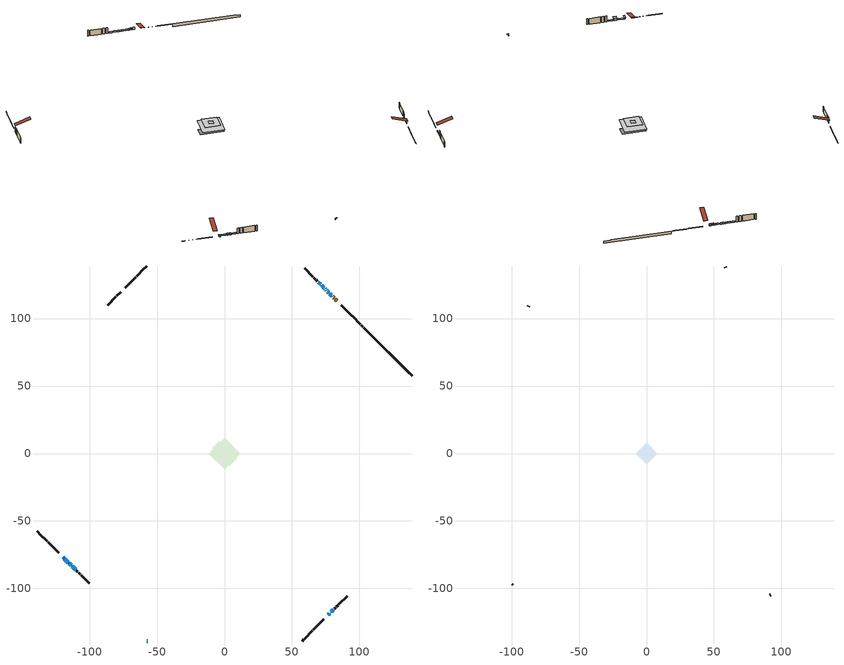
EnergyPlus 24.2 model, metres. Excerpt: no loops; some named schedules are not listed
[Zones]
conditioned space
 floor adiabatic (AdiabaticFloorConstruction): -11.69,0 0,11.69 11.69,0 0,-11.69 z2.57
 floor foundation (Slab1 construction): -8.92,3.92 -3.92,8.92 8.92,-3.92 3.92,-8.92 z-2.1
 floor foundation (Slab2 construction): -2.5,0 0,2.5 2.5,0 0,-2.5 z0
 wall outside (RimJoist1 construction): 57.54,-138.9 58.73,-137.71 / -138.9,-57.54 -137.71,-58.73 / -57.54,138.9 -58.73,137.71 / 102.58,93.86 101.39,95.06 z0.13:0.43
 wall outside (RimJoist2 construction): 59.39,-137.06 65.17,-131.27 / -137.06,-59.39 -131.27,-65.17 / -59.39,137.06 -65.17,131.27 / 100.73,95.71 94.94,101.5 z0.13:0.43
 wall outside (RimJoist3 construction): 65.83,-130.61 73.47,-122.97 / -130.61,-65.83 -122.97,-73.47 / -65.83,130.61 -73.47,122.97 / 94.28,102.16 86.64,109.8 z0.13:0.43
 wall outside (AdiabaticWallConstruction 1): 83.16,113.28 82,114.45 / 81.34,115.1 80.91,115.53 z0.13:2.16
 wall outside (AdiabaticWallConstruction): -119.48,-76.96 -119.19,-77.25 z0.13:1.02; 80.25,116.19 79.71,116.73 z0.13:1.22; -118.54,-77.9 -115.64,-80.8 / 76.96,-119.48 77.67,-118.77 / 78.33,-118.11 78.55,-117.89 / 79.21,-117.23 80.64,-115.8 / 79.06,117.38 77.98,118.46 / 77.32,119.12 76.51,119.93 / 75.86,120.58 75.23,121.21 / 74.58,121.86 74.14,122.3 / -112.89,-83.55 -110.35,-86.09 / 73.48,122.96 71.88,124.56 / 71.22,125.22 69.52,126.92 z0.13:1.35; -114.99,-81.46 -113.55,-82.89 z0.13:1.6; -57.54,-138.9 -57,-138.9 z0.13:0.97
 wall outside (Wall1 construction): 81.29,-115.15 82.28,-114.16 / -109.7,-86.75 -108.71,-87.73 / -76.96,119.48 -77.94,118.5 / 68.86,127.58 67.88,128.56 z0.13:5.01
 wall outside (Wall2 construction): 82.94,-113.51 84.09,-112.35 / -108.06,-88.39 -106.9,-89.54 / -78.6,117.84 -79.76,116.68 / 67.22,129.22 66.06,130.38 z0.13:5.01
 wall outside (Wall3 construction): 84.75,-111.69 90.77,-105.67 / -106.24,-90.2 -100.22,-96.22 / -80.42,116.03 -86.44,110.01 / 65.41,131.04 59.39,137.06 z0.13:5.01
 wall foundation (FoundationWall1 construction): 103.24,93.21,-2.1 103.24,93.21,0.13 135.34,61.1,0.13 135.34,61.1,-0.02 138.9,57.54,-0.02 138.9,57.54,-2.1
 window (WindowConstruction 12): -119.48,-76.96 -119.19,-77.25 z0.13:1.02
 window (WindowConstruction 4): 80.25,116.19 79.72,116.73 z0.13:1.22
 window (WindowConstruction 5): -118.54,-77.9 -115.64,-80.8 z0.13:1.35
 window (WindowConstruction 6): 76.96,-119.48 77.67,-118.77 z0.13:1.35
 window (WindowConstruction 7): 78.33,-118.11 78.55,-117.89 z0.13:1.35
 window (WindowConstruction 8): 79.21,-117.23 80.64,-115.8 z0.13:1.35
 window (WindowConstruction 9): 79.06,117.38 77.98,118.46 z0.13:1.35
 window (WindowConstruction 10): 77.32,119.12 76.51,119.93 z0.13:1.35
 window (WindowConstruction 11): 75.86,120.58 75.23,121.21 z0.13:1.35
 window (WindowConstruction 14): 74.58,121.86 74.14,122.3 z0.13:1.35
 window (WindowConstruction): -114.98,-81.46 -113.55,-82.89 z0.13:1.6
 window (WindowConstruction 1): -112.89,-83.55 -110.35,-86.09 z0.13:1.35
 window (WindowConstruction 13): -57.54,-138.9 -57,-138.9 z0.13:0.97
 window (WindowConstruction 2): 73.48,122.96 71.88,124.56 z0.13:1.35
 window (WindowConstruction 3): 71.22,125.22 69.52,126.92 z0.13:1.35
 door (Door): 83.16,113.28 82,114.45 z0.13:2.16
 door (Door 1): 81.34,115.1 80.91,115.53 z0.13:2.16
 ceiling adiabatic (AdiabaticFloorConstruction): 0,-11.69 11.69,0 0,11.69 -11.69,0 z2.57
 roof outside (Roof1 construction): 0,1.51 -1.51,0 0,-1.51 1.51,0 z5.01
attic - vented
 floor to conditioned space (Floor1 construction Reversed): -2.5,0 0,2.5 2.5,0 0,-2.5 z5.01
 floor to conditioned space (Floor2 construction Reversed): -8.08,0 0,8.08 8.08,0 0,-8.08 z5.01
 wall outside (Wall4 construction): 91.43,-105.01 91.96,-104.48 / -99.56,-96.88 -99.03,-97.41 / -87.09,109.35 -87.63,108.81 / 58.73,137.71 58.19,138.25 z0.13:5.01
 roof outside (Roof2 construction): 76.3,-120.14,5.01 68.07,-111.9,8.89 65.9,-114.07,8.89 74.13,-122.31,5.01; -120.14,-76.3,5.01 -111.9,-68.07,8.89 -114.07,-65.9,8.89 -122.31,-74.13,5.01; -76.3,120.14,5.01 -68.07,111.9,8.89 -65.9,114.07,8.89 -74.13,122.31,5.01; 83.81,112.63,5.01 75.58,104.39,8.89 77.75,102.22,8.89 85.98,110.46,5.01
shading: -118.9,-77.54 -119.77,-76.67 -121.71,-78.61 -120.84,-79.48 z1.43; 79.55,116.89 80.42,116.03 80.68,116.3 79.82,117.16 z1.45; -113.39,-83.06 -115.15,-81.29 -117.08,-83.23 -115.32,-84.99 z1.83; -56.62,-138.9 -57.92,-138.9 -57.92,-139.75 -56.62,-139.75 z1.35
[Building]
Building 1: Terrain=Suburbs
[Site:Location]
Charlottetown AP_PE: Latitude {deg}=46.29; Longitude {deg}=-63.12; Time Zone {hr}=-4; Elevation {m}=48; Keep Site Location Information=Yes
[Site:GroundTemperature:Shallow]
1.81207, -0.126142, -0.281361, 0.638419, 4.33082, 8.00603, 11.1922, 13.2106, 13.3821, 11.7405, 8.63552, 5.07305
[Site:WaterMainsTemperature]
Calculation Method=Schedule; Temperature Schedule=mains temperature schedule
[Material] Roughness=Rough; Thermal Absorptance=0.9
Name | Thickness {m} | Conductivity {W/m-K} | Density {kg/m3} | Specific Heat {J/kg-K} | Solar Absorptance | Visible Absorptance
asphalt or fiberglass shingles | 0.00635 | 0.162714 | 1121.4 | 1465.45 | 0.4 | 0.4
ceiling loosefill ins | 0.254 | 0.0480833 | 16.02 | 1046.75 | 0.7 | 0.7
ceiling stud and cavity | 0.1397 | 0.185366 | 65.682 | 1177.47 | 0.7 | 0.7
ceiling stud and cavity 1 | 0.1397 | 0.148017 | 65.682 | 1177.47 | 0.7 | 0.7
concrete 4.0 in. | 0.1016 | 1.803125 | 2242.8 | 837.4 | 0.7 | 0.7
concrete 8.0 in. | 0.2032 | 1.803125 | 2242.8 | 837.4 | 0.7 | 0.7
door material | 0.04445 | 0.053851 | 512.64 | 1214.23 | 0.7 | 0.7
exterior vertical ins | 0.023456 | 0.029427 | 32.04 | 1214.23 | 0.7 | 0.7
floor covering | 0.0127 | 0.0433444 | 54.468 | 1339.84 | 0.6 | 0.6
floor rigid ins; wall rigid ins | 0.512978 | 0.029427 | 32.04 | 1214.23 | 0.7 | 0.7
floor stud and cavity | 0.1397 | 1.75129 | 37.0049 | 1207.88 | 0.7 | 0.7
furniture material conditioned space 1 | 0.1524 | 0.115458 | 640.8 | 1214.23 | 0.6 | 0.6
gypsum board | 0.0127 | 0.160291 | 801 | 837.4 | 0.6 | 0.6
gypsum board 1 | 0.0127 | 0.160291 | 801 | 837.4 | 0.7 | 0.7
osb sheathing 0.5 in. | 0.0127 | 0.115458 | 512.64 | 1214.23 | 0.7 | 0.7
osb sheathing 0.75 in. | 0.01905 | 0.115458 | 512.64 | 1214.23 | 0.7 | 0.7
osb sheathing 2.0 in. | 0.0508 | 0.115458 | 512.64 | 1214.23 | 0.7 | 0.7
rim joist rigid ins | 0.051816 | 0.029427 | 32.04 | 1214.23 | 0.7 | 0.7
rim joist stud and cavity | 0.0508 | 0.233452 | 125.044 | 1163.47 | 0.6 | 0.6
rim joist stud and cavity 1 | 0.0508 | 0.217605 | 125.044 | 1163.47 | 0.6 | 0.6
rim joist stud and cavity 2 | 0.0508 | 0.0292424 | 125.044 | 1163.47 | 0.6 | 0.6
roof stud and cavity | 0.2032 | 2.75172 | 78.34581 | 1123.46 | 0.7 | 0.7
wall stud and cavity | 0.1397 | 0.0738717 | 139.0536 | 1170.24 | 0.7 | 0.7
wall stud and cavity 1 | 0.1397 | 0.0926851 | 139.0536 | 1170.24 | 0.7 | 0.7
wall stud and cavity 2 | 0.1397 | 0.0822159 | 139.0536 | 1170.24 | 0.7 | 0.7
wall stud and cavity 3 | 0.0889 | 6.1454 | 50.32683 | 1063.81 | 0.6 | 0.6
wall stud and cavity 4 | 0.0889 | 0.380278 | 52.3479 | 1209.89 | 0.7 | 0.7
wall stud and cavity 5 | 0.0889 | 0.391764 | 83.0341 | 1211.67 | 0.7 | 0.7
wood siding | 0.0254 | 0.102417 | 544.68 | 1172.36 | 0.4 | 0.4
wood siding 1 | 0.00254 | 0.102417 | 544.68 | 1172.36 | 0.4 | 0.4
wood siding 2; wood siding 3; wood siding 4 | 0.0254 | 0.102417 | 544.68 | 1172.36 | 0.7 | 0.7
[WindowMaterial:SimpleGlazingSystem]
Name | U-Factor {W/m2-K} | Solar Heat Gain Coefficient
WindowMaterial | 2.904297 | 0.65
WindowMaterial 1 | 2.89351 | 0.66
WindowMaterial 10 | 2.94348 | 0.59
WindowMaterial 11 | 2.95313 | 0.58
WindowMaterial 12 | 3.13482 | 0.43
WindowMaterial 13 | 2.54885 | 0.4
WindowMaterial 14 | 4.661638 | 0.51
WindowMaterial 2 | 2.43984 | 0.44
WindowMaterial 3 | 2.31719 | 0.49
WindowMaterial 4 | 3.01445 | 0.51
WindowMaterial 5 | 2.38135 | 0.46
WindowMaterial 6 | 2.94631 | 0.59
WindowMaterial 7 | 3.032052 | 0.45
WindowMaterial 8 | 2.91168 | 0.63
WindowMaterial 9 | 3.01388 | 0.48
[Construction]
AdiabaticFloorConstruction: floor stud and cavity, floor rigid ins, osb sheathing 0.75 in., floor covering
AdiabaticWallConstruction: wood siding 3, wall rigid ins, wall stud and cavity 4, gypsum board
AdiabaticWallConstruction 1: wood siding 4, wall rigid ins, wall stud and cavity 4, gypsum board
Door; Door 1: door material
Floor1 construction Reversed: gypsum board, ceiling stud and cavity, ceiling loosefill ins
Floor2 construction Reversed: gypsum board, ceiling stud and cavity 1, ceiling loosefill ins
FoundationWall1 construction: concrete 8.0 in., gypsum board 1
furniture construction conditioned space 1: furniture material conditioned space 1
PartitionWallConstruction: gypsum board, wall stud and cavity 5, gypsum board
RimJoist1 construction: wood siding 2, rim joist rigid ins, osb sheathing 2.0 in., rim joist stud and cavity
RimJoist2 construction: wood siding 2, rim joist rigid ins, osb sheathing 2.0 in., rim joist stud and cavity 1
RimJoist3 construction: wood siding 2, osb sheathing 2.0 in., rim joist stud and cavity 2
Roof1 construction: asphalt or fiberglass shingles, osb sheathing 0.75 in., roof stud and cavity, gypsum board
Roof2 construction: asphalt or fiberglass shingles
Slab1 construction; Slab2 construction: concrete 4.0 in.
Wall1 construction: wood siding, osb sheathing 0.5 in., wall stud and cavity, gypsum board
Wall2 construction: wood siding, osb sheathing 0.5 in., wall stud and cavity 1, gypsum board
Wall3 construction: wood siding, osb sheathing 0.5 in., wall stud and cavity 2, gypsum board
Wall4 construction: wood siding 1, wall stud and cavity 3
WindowConstruction: WindowMaterial
WindowConstruction 1: WindowMaterial 1
WindowConstruction 10: WindowMaterial 10
WindowConstruction 11: WindowMaterial 11
WindowConstruction 12: WindowMaterial 12
WindowConstruction 13: WindowMaterial 13
WindowConstruction 14: WindowMaterial 14
WindowConstruction 2: WindowMaterial 2
WindowConstruction 3: WindowMaterial 3
WindowConstruction 4: WindowMaterial 4
WindowConstruction 5: WindowMaterial 5
WindowConstruction 6: WindowMaterial 6
WindowConstruction 7: WindowMaterial 7
WindowConstruction 8: WindowMaterial 8
WindowConstruction 9: WindowMaterial 9
[Zone] Multiplier=1; Part of Total Floor Area=Yes
Name | Volume {m3}
attic - vented | 90.1077
conditioned space | 1016
[Space]
Name | Zone | Volume {m3}
attic - vented 1 | attic - vented | 90.1077
conditioned space 1 | conditioned space | 1016
[ZoneInfiltration:EffectiveLeakageArea]
infil attic - vented 1: Zone or Space=attic - vented 1; Schedule=Always On Discrete; Effective Air Leakage Area {cm2}=5121.67; Stack Coefficient=0.000609085; Wind Coefficient=1.66747e-05
[ZoneMixing]
whole house fan mix: Zone or Space=attic - vented; Schedule=Always On Continuous; Design Flow Rate Calculation Method=Flow/Zone; Design Flow Rate {m3/s}=0; Source Zone or Space=conditioned space
[SurfaceProperty:ExposedFoundationPerimeter] Exposed Perimeter Calculation Method=TotalExposedPerimeter
Name | Total Exposed Perimeter {m}
Slab1 | 50.444
Slab2 | 13.259
[InternalMass] Zone or ZoneList=conditioned space; Space or SpaceList=conditioned space 1
Name | Construction | Surface Area {m2}
furniture mass conditioned space 1 | furniture construction conditioned space 1 | 165.688
partition wall mass | PartitionWallConstruction | 414.22
[Lights]
interior lighting: Zone or ZoneList or Space or SpaceList=conditioned space 1; Schedule=interior lighting schedule; Design Level Calculation Method=LightingLevel; Lighting Level {W}=343.2; Return Air Fraction=0; Fraction Radiant=0.6; Fraction Visible=0.2; Fraction Replaceable=1
[People]
occupants: Zone or ZoneList or Space or SpaceList=conditioned space 1; Number of People Schedule=occupants schedule; Number of People Calculation Method=People; Number of People=3; Fraction Radiant=0.314171; Sensible Heat Fraction=0.56303; Activity Level Schedule=occupants activity schedule; Carbon Dioxide Generation Rate {m3/s-W}=0; Enable ASHRAE 55 Comfort Warnings=No; Mean Radiant Temperature Calculation Type=EnclosureAveraged
[ElectricEquipment] Zone or ZoneList or Space or SpaceList=conditioned space 1; Design Level Calculation Method=EquipmentLevel
Name | Schedule | Design Level {W} | Fraction Latent | Fraction Radiant | Fraction Lost
clothes dryer | clothes dryer schedule | 140.772 | 0.015 | 0.081 | 0.85
clothes washer | clothes washer schedule | 32.1985 | 0.03 | 0.162 | 0.7
cooking range | cooking range schedule | 215.147 | 0.08 | 0.432 | 0.2
dishwasher | dishwasher schedule | 66.8632 | 0.3 | 0.18 | 0.4
fridge | fridge schedule | 72.9452 | 0 | 0.6 | 0
mech vent bath fan 0 | mech vent bath fan 0 schedule | 25.1 | 0 | 0 | 1
mech vent bath fan 1 | mech vent bath fan 1 schedule | 25.1 | 0 | 0 | 1
mech vent house fan | mech vent house fan schedule | 0 | 0 | 0 | 1
mech vent house fan cfis | mech vent house fan cfis schedule | 0 | 0 | 0 | 0
misc plug loads | misc plug loads schedule | 494.7 | 0.045 | 0.513 | 0.1
whole house fan | Always On Discrete | 0 | 0 | 0 | 1
[OtherEquipment] Zone or ZoneList or Space or SpaceList=conditioned space 1; Design Level Calculation Method=EquipmentLevel
Name | Fuel Type | Schedule | Design Level {W} | Fraction Latent | Fraction Radiant | Fraction Lost
clothes dryer 1 | Electricity | clothes dryer schedule | 0 | 0.015 | 0.081 | 0.85
cooking range 1 | Electricity | cooking range schedule | 0 | 0.08 | 0.432 | 0.2
general water use latent | None | general water use schedule | 62.594 | 1 | 0 | 0
general water use sensible | None | general water use schedule | -61.6891 | 0 | 0.6 | 0
mech vent house fan latent load | None | Always On Discrete | 0 | 1 | 0 | 0
mech vent house fan sensible load | None | Always On Discrete | 0 | 0 | 0 | 0
water heater energy adjustment1 | FuelOilNo2 | Always On Discrete | 0.01 | 0 | 0 | 1
[ZoneInfiltration:DesignFlowRate] Zone or ZoneList or Space or SpaceList=conditioned space 1; Schedule=Always On Discrete; Design Flow Rate Calculation Method=Flow/Zone; Design Flow Rate {m3/s}=0
infil flow; natural vent flow; whole house fan flow
[Foundation:Kiva] Initial Indoor Air Temperature {C}=18; Wall Depth Below Slab {m}=0.2032
Name | Wall Height Above Grade {m} | Custom Block Material Name 1 | Custom Block Depth 1 {m} | Custom Block X Position 1 {m} | Custom Block Z Position 1 {m}
Foundation Kiva 1 | 0.129997 | exterior vertical ins | 2.23001 | 0.2159 | 0
Foundation Kiva 2 | 0.1016
[Foundation:Kiva:Settings]
Soil Conductivity {W/m-K}=0.849921; Soil Density {kg/m3}=1842.3; Soil Specific Heat {J/kg-K}=418.7; Ground Solar Absorptivity=0.9; Ground Thermal Absorptivity=0.9; Ground Surface Roughness {m}=0.03; Far-Field Width {m}=40; Deep-Ground Boundary Condition=ZeroFlux; Deep-Ground Depth {m}=40; Minimum Cell Dimension {m}=0.2; Maximum Cell Growth Coefficient=3; Simulation Timestep=Timestep
[Exterior:Lights]
exterior lighting: Schedule=exterior lighting schedule; Design Level {W}=75.6
[Schedule:Constant]
Name | Hourly Value
Always On Continuous; mech vent house fan schedule; mech vent house fan cfis schedule; Always On Discrete | 1
occupants activity schedule | 117.228
fridge schedule | 0
[Schedule:Week:Daily]
interior lighting schedule Week Rule - Jan1-Jan27: interior lighting schedule day, interior lighting schedule day, interior lighting schedule day, interior lighting schedule day, interior lighting schedule day, interior lighting schedule day, interior lighting schedule day, interior lighting schedule default day, interior lighting schedule default day, interior lighting schedule default day, interior lighting schedule default day, interior lighting schedule default day
interior lighting schedule Week Rule - Jan28-Feb3: interior lighting schedule day, interior lighting schedule day, interior lighting schedule day, interior lighting schedule day, interior lighting schedule day 1, interior lighting schedule day 1, interior lighting schedule day 1, interior lighting schedule default day, interior lighting schedule default day, interior lighting schedule default day, interior lighting schedule default day, interior lighting schedule default day
interior lighting schedule Week Rule - Feb4-Feb24: interior lighting schedule day 1, interior lighting schedule day 1, interior lighting schedule day 1, interior lighting schedule day 1, interior lighting schedule day 1, interior lighting schedule day 1, interior lighting schedule day 1, interior lighting schedule default day, interior lighting schedule default day, interior lighting schedule default day, interior lighting schedule default day, interior lighting schedule default day
interior lighting schedule Week Rule - Feb25-Mar3: interior lighting schedule day 1, interior lighting schedule day 1, interior lighting schedule day 1, interior lighting schedule day 1, interior lighting schedule day 2, interior lighting schedule day 2, interior lighting schedule day 2, interior lighting schedule default day, interior lighting schedule default day, interior lighting schedule default day, interior lighting schedule default day, interior lighting schedule default day
interior lighting schedule Week Rule - Mar4-Mar31: interior lighting schedule day 2, interior lighting schedule day 2, interior lighting schedule day 2, interior lighting schedule day 2, interior lighting schedule day 2, interior lighting schedule day 2, interior lighting schedule day 2, interior lighting schedule default day, interior lighting schedule default day, interior lighting schedule default day, interior lighting schedule default day, interior lighting schedule default day
interior lighting schedule Week Rule - Apr1-Apr28: interior lighting schedule day 3, interior lighting schedule day 3, interior lighting schedule day 3, interior lighting schedule day 3, interior lighting schedule day 3, interior lighting schedule day 3, interior lighting schedule day 3, interior lighting schedule default day, interior lighting schedule default day, interior lighting schedule default day, interior lighting schedule default day, interior lighting schedule default day
interior lighting schedule Week Rule - Apr29-May5: interior lighting schedule day 3, interior lighting schedule day 3, interior lighting schedule day 4, interior lighting schedule day 4, interior lighting schedule day 4, interior lighting schedule day 4, interior lighting schedule day 4, interior lighting schedule default day, interior lighting schedule default day, interior lighting schedule default day, interior lighting schedule default day, interior lighting schedule default day
interior lighting schedule Week Rule - May6-May26: interior lighting schedule day 4, interior lighting schedule day 4, interior lighting schedule day 4, interior lighting schedule day 4, interior lighting schedule day 4, interior lighting schedule day 4, interior lighting schedule day 4, interior lighting schedule default day, interior lighting schedule default day, interior lighting schedule default day, interior lighting schedule default day, interior lighting schedule default day
interior lighting schedule Week Rule - May27-Jun2: interior lighting schedule day 4, interior lighting schedule day 4, interior lighting schedule day 4, interior lighting schedule day 4, interior lighting schedule day 4, interior lighting schedule day 5, interior lighting schedule day 5, interior lighting schedule default day, interior lighting schedule default day, interior lighting schedule default day, interior lighting schedule default day, interior lighting schedule default day
interior lighting schedule Week Rule - Jun3-Jun30: interior lighting schedule day 5, interior lighting schedule day 5, interior lighting schedule day 5, interior lighting schedule day 5, interior lighting schedule day 5, interior lighting schedule day 5, interior lighting schedule day 5, interior lighting schedule default day, interior lighting schedule default day, interior lighting schedule default day, interior lighting schedule default day, interior lighting schedule default day
interior lighting schedule Week Rule - Jul1-Jul28: interior lighting schedule day 6, interior lighting schedule day 6, interior lighting schedule day 6, interior lighting schedule day 6, interior lighting schedule day 6, interior lighting schedule day 6, interior lighting schedule day 6, interior lighting schedule default day, interior lighting schedule default day, interior lighting schedule default day, interior lighting schedule default day, interior lighting schedule default day
interior lighting schedule Week Rule - Jul29-Aug4: interior lighting schedule day 6, interior lighting schedule day 6, interior lighting schedule day 6, interior lighting schedule day 7, interior lighting schedule day 7, interior lighting schedule day 7, interior lighting schedule day 7, interior lighting schedule default day, interior lighting schedule default day, interior lighting schedule default day, interior lighting schedule default day, interior lighting schedule default day
interior lighting schedule Week Rule - Aug5-Aug25: interior lighting schedule day 7, interior lighting schedule day 7, interior lighting schedule day 7, interior lighting schedule day 7, interior lighting schedule day 7, interior lighting schedule day 7, interior lighting schedule day 7, interior lighting schedule default day, interior lighting schedule default day, interior lighting schedule default day, interior lighting schedule default day, interior lighting schedule default day
interior lighting schedule Week Rule - Aug26-Sep1: interior lighting schedule day 7, interior lighting schedule day 7, interior lighting schedule day 7, interior lighting schedule day 7, interior lighting schedule day 7, interior lighting schedule day 7, interior lighting schedule day 8, interior lighting schedule default day, interior lighting schedule default day, interior lighting schedule default day, interior lighting schedule default day, interior lighting schedule default day
interior lighting schedule Week Rule - Sep2-Sep29: interior lighting schedule day 8, interior lighting schedule day 8, interior lighting schedule day 8, interior lighting schedule day 8, interior lighting schedule day 8, interior lighting schedule day 8, interior lighting schedule day 8, interior lighting schedule default day, interior lighting schedule default day, interior lighting schedule default day, interior lighting schedule default day, interior lighting schedule default day
interior lighting schedule Week Rule - Sep30-Oct6: interior lighting schedule day 8, interior lighting schedule day 9, interior lighting schedule day 9, interior lighting schedule day 9, interior lighting schedule day 9, interior lighting schedule day 9, interior lighting schedule day 9, interior lighting schedule default day, interior lighting schedule default day, interior lighting schedule default day, interior lighting schedule default day, interior lighting schedule default day
interior lighting schedule Week Rule - Oct7-Oct27: interior lighting schedule day 9, interior lighting schedule day 9, interior lighting schedule day 9, interior lighting schedule day 9, interior lighting schedule day 9, interior lighting schedule day 9, interior lighting schedule day 9, interior lighting schedule default day, interior lighting schedule default day, interior lighting schedule default day, interior lighting schedule default day, interior lighting schedule default day
interior lighting schedule Week Rule - Oct28-Nov3: interior lighting schedule day 9, interior lighting schedule day 9, interior lighting schedule day 9, interior lighting schedule day 9, interior lighting schedule day 10, interior lighting schedule day 10, interior lighting schedule day 10, interior lighting schedule default day, interior lighting schedule default day, interior lighting schedule default day, interior lighting schedule default day, interior lighting schedule default day
interior lighting schedule Week Rule - Nov4-Nov24: interior lighting schedule day 10, interior lighting schedule day 10, interior lighting schedule day 10, interior lighting schedule day 10, interior lighting schedule day 10, interior lighting schedule day 10, interior lighting schedule day 10, interior lighting schedule default day, interior lighting schedule default day, interior lighting schedule default day, interior lighting schedule default day, interior lighting schedule default day
interior lighting schedule Week Rule - Nov25-Dec1: interior lighting schedule day 10, interior lighting schedule day 10, interior lighting schedule day 10, interior lighting schedule day 10, interior lighting schedule day 10, interior lighting schedule day 10, interior lighting schedule day 11, interior lighting schedule default day, interior lighting schedule default day, interior lighting schedule default day, interior lighting schedule default day, interior lighting schedule default day
interior lighting schedule Week Rule - Dec2-Dec31: interior lighting schedule day 11, interior lighting schedule day 11, interior lighting schedule day 11, interior lighting schedule day 11, interior lighting schedule day 11, interior lighting schedule day 11, interior lighting schedule day 11, interior lighting schedule default day, interior lighting schedule default day, interior lighting schedule default day, interior lighting schedule default day, interior lighting schedule default day
occupants schedule Week Rule - Jan1-Dec31: occupants schedule day, occupants schedule day, occupants schedule day, occupants schedule day, occupants schedule day, occupants schedule day, occupants schedule day, occupants schedule default day, occupants schedule default day, occupants schedule default day, occupants schedule default day, occupants schedule default day
clothes dryer schedule Week Rule - Jan1-Dec31: clothes dryer schedule day, clothes dryer schedule day, clothes dryer schedule day, clothes dryer schedule day, clothes dryer schedule day, clothes dryer schedule day, clothes dryer schedule day, clothes dryer schedule default day, clothes dryer schedule default day, clothes dryer schedule default day, clothes dryer schedule default day, clothes dryer schedule default day
clothes washer schedule Week Rule - Jan1-Dec31: clothes washer schedule day, clothes washer schedule day, clothes washer schedule day, clothes washer schedule day, clothes washer schedule day, clothes washer schedule day, clothes washer schedule day, clothes washer schedule default day, clothes washer schedule default day, clothes washer schedule default day, clothes washer schedule default day, clothes washer schedule default day
cooking range schedule Week Rule - Jan1-Dec31: cooking range schedule day, cooking range schedule day, cooking range schedule day, cooking range schedule day, cooking range schedule day, cooking range schedule day, cooking range schedule day, cooking range schedule default day, cooking range schedule default day, cooking range schedule default day, cooking range schedule default day, cooking range schedule default day
dishwasher schedule Week Rule - Jan1-Dec31: dishwasher schedule day, dishwasher schedule day, dishwasher schedule day, dishwasher schedule day, dishwasher schedule day, dishwasher schedule day, dishwasher schedule day, dishwasher schedule default day, dishwasher schedule default day, dishwasher schedule default day, dishwasher schedule default day, dishwasher schedule default day
mech vent bath fan 0 schedule Week Rule - Jan1-Dec31: mech vent bath fan 0 schedule day, mech vent bath fan 0 schedule day, mech vent bath fan 0 schedule day, mech vent bath fan 0 schedule day, mech vent bath fan 0 schedule day, mech vent bath fan 0 schedule day, mech vent bath fan 0 schedule day, mech vent bath fan 0 schedule default day, mech vent bath fan 0 schedule default day, mech vent bath fan 0 schedule default day, mech vent bath fan 0 schedule default day, mech vent bath fan 0 schedule default day
mech vent bath fan 1 schedule Week Rule - Jan1-Dec31: mech vent bath fan 1 schedule day, mech vent bath fan 1 schedule day, mech vent bath fan 1 schedule day, mech vent bath fan 1 schedule day, mech vent bath fan 1 schedule day, mech vent bath fan 1 schedule day, mech vent bath fan 1 schedule day, mech vent bath fan 1 schedule default day, mech vent bath fan 1 schedule default day, mech vent bath fan 1 schedule default day, mech vent bath fan 1 schedule default day, mech vent bath fan 1 schedule default day
misc plug loads schedule Week Rule - Jan1-Dec31: misc plug loads schedule day, misc plug loads schedule day, misc plug loads schedule day, misc plug loads schedule day, misc plug loads schedule day, misc plug loads schedule day, misc plug loads schedule day, misc plug loads schedule default day, misc plug loads schedule default day, misc plug loads schedule default day, misc plug loads schedule default day, misc plug loads schedule default day
general water use schedule Week Rule - Jan1-Dec31: general water use schedule day, general water use schedule day, general water use schedule day, general water use schedule day, general water use schedule day, general water use schedule day, general water use schedule day, general water use schedule default day, general water use schedule default day, general water use schedule default day, general water use schedule default day, general water use schedule default day
exterior lighting schedule Week Rule - Jan1-Jan27: exterior lighting schedule day, exterior lighting schedule day, exterior lighting schedule day, exterior lighting schedule day, exterior lighting schedule day, exterior lighting schedule day, exterior lighting schedule day, exterior lighting schedule default day, exterior lighting schedule default day, exterior lighting schedule default day, exterior lighting schedule default day, exterior lighting schedule default day
exterior lighting schedule Week Rule - Jan28-Feb3: exterior lighting schedule day, exterior lighting schedule day, exterior lighting schedule day, exterior lighting schedule day, exterior lighting schedule day 1, exterior lighting schedule day 1, exterior lighting schedule day 1, exterior lighting schedule default day, exterior lighting schedule default day, exterior lighting schedule default day, exterior lighting schedule default day, exterior lighting schedule default day
exterior lighting schedule Week Rule - Feb4-Feb24: exterior lighting schedule day 1, exterior lighting schedule day 1, exterior lighting schedule day 1, exterior lighting schedule day 1, exterior lighting schedule day 1, exterior lighting schedule day 1, exterior lighting schedule day 1, exterior lighting schedule default day, exterior lighting schedule default day, exterior lighting schedule default day, exterior lighting schedule default day, exterior lighting schedule default day
exterior lighting schedule Week Rule - Feb25-Mar3: exterior lighting schedule day 1, exterior lighting schedule day 1, exterior lighting schedule day 1, exterior lighting schedule day 1, exterior lighting schedule day 2, exterior lighting schedule day 2, exterior lighting schedule day 2, exterior lighting schedule default day, exterior lighting schedule default day, exterior lighting schedule default day, exterior lighting schedule default day, exterior lighting schedule default day
exterior lighting schedule Week Rule - Mar4-Mar31: exterior lighting schedule day 2, exterior lighting schedule day 2, exterior lighting schedule day 2, exterior lighting schedule day 2, exterior lighting schedule day 2, exterior lighting schedule day 2, exterior lighting schedule day 2, exterior lighting schedule default day, exterior lighting schedule default day, exterior lighting schedule default day, exterior lighting schedule default day, exterior lighting schedule default day
exterior lighting schedule Week Rule - Apr1-Apr28: exterior lighting schedule day 3, exterior lighting schedule day 3, exterior lighting schedule day 3, exterior lighting schedule day 3, exterior lighting schedule day 3, exterior lighting schedule day 3, exterior lighting schedule day 3, exterior lighting schedule default day, exterior lighting schedule default day, exterior lighting schedule default day, exterior lighting schedule default day, exterior lighting schedule default day
exterior lighting schedule Week Rule - Apr29-May5: exterior lighting schedule day 3, exterior lighting schedule day 3, exterior lighting schedule day 4, exterior lighting schedule day 4, exterior lighting schedule day 4, exterior lighting schedule day 4, exterior lighting schedule day 4, exterior lighting schedule default day, exterior lighting schedule default day, exterior lighting schedule default day, exterior lighting schedule default day, exterior lighting schedule default day
exterior lighting schedule Week Rule - May6-May26: exterior lighting schedule day 4, exterior lighting schedule day 4, exterior lighting schedule day 4, exterior lighting schedule day 4, exterior lighting schedule day 4, exterior lighting schedule day 4, exterior lighting schedule day 4, exterior lighting schedule default day, exterior lighting schedule default day, exterior lighting schedule default day, exterior lighting schedule default day, exterior lighting schedule default day
exterior lighting schedule Week Rule - May27-Jun2: exterior lighting schedule day 4, exterior lighting schedule day 4, exterior lighting schedule day 4, exterior lighting schedule day 4, exterior lighting schedule day 4, exterior lighting schedule day 5, exterior lighting schedule day 5, exterior lighting schedule default day, exterior lighting schedule default day, exterior lighting schedule default day, exterior lighting schedule default day, exterior lighting schedule default day
exterior lighting schedule Week Rule - Jun3-Jun30: exterior lighting schedule day 5, exterior lighting schedule day 5, exterior lighting schedule day 5, exterior lighting schedule day 5, exterior lighting schedule day 5, exterior lighting schedule day 5, exterior lighting schedule day 5, exterior lighting schedule default day, exterior lighting schedule default day, exterior lighting schedule default day, exterior lighting schedule default day, exterior lighting schedule default day
exterior lighting schedule Week Rule - Jul1-Jul28: exterior lighting schedule day 6, exterior lighting schedule day 6, exterior lighting schedule day 6, exterior lighting schedule day 6, exterior lighting schedule day 6, exterior lighting schedule day 6, exterior lighting schedule day 6, exterior lighting schedule default day, exterior lighting schedule default day, exterior lighting schedule default day, exterior lighting schedule default day, exterior lighting schedule default day
exterior lighting schedule Week Rule - Jul29-Aug4: exterior lighting schedule day 6, exterior lighting schedule day 6, exterior lighting schedule day 6, exterior lighting schedule day 7, exterior lighting schedule day 7, exterior lighting schedule day 7, exterior lighting schedule day 7, exterior lighting schedule default day, exterior lighting schedule default day, exterior lighting schedule default day, exterior lighting schedule default day, exterior lighting schedule default day
[Schedule:Year]
interior lighting schedule: interior lighting schedule Week Rule - Jan1-Jan27, 1, 1, 1, 27, interior lighting schedule Week Rule - Jan28-Feb3, 1, 28, 2, 3, interior lighting schedule Week Rule - Feb4-Feb24, 2, 4, 2, 24, interior lighting schedule Week Rule - Feb25-Mar3, 2, 25, 3, 3, interior lighting schedule Week Rule - Mar4-Mar31, 3, 4, 3, 31, interior lighting schedule Week Rule - Apr1-Apr28, 4, 1, 4, 28, interior lighting schedule Week Rule - Apr29-May5, 4, 29, 5, 5, interior lighting schedule Week Rule - May6-May26, 5, 6, 5, 26, interior lighting schedule Week Rule - May27-Jun2, 5, 27, 6, 2, interior lighting schedule Week Rule - Jun3-Jun30, 6, 3, 6, 30, interior lighting schedule Week Rule - Jul1-Jul28, 7, 1, 7, 28, interior lighting schedule Week Rule - Jul29-Aug4, 7, 29, 8, 4, interior lighting schedule Week Rule - Aug5-Aug25, 8, 5, 8, 25, interior lighting schedule Week Rule - Aug26-Sep1, 8, 26, 9, 1, interior lighting schedule Week Rule - Sep2-Sep29, 9, 2, 9, 29, interior lighting schedule Week Rule - Sep30-Oct6, 9, 30, 10, 6, interior lighting schedule Week Rule - Oct7-Oct27, 10, 7, 10, 27, interior lighting schedule Week Rule - Oct28-Nov3, 10, 28, 11, 3, interior lighting schedule Week Rule - Nov4-Nov24, 11, 4, 11, 24, interior lighting schedule Week Rule - Nov25-Dec1, 11, 25, 12, 1, interior lighting schedule Week Rule - Dec2-Dec31, 12, 2, 12, 31
occupants schedule: occupants schedule Week Rule - Jan1-Dec31, 1, 1, 12, 31
clothes dryer schedule: clothes dryer schedule Week Rule - Jan1-Dec31, 1, 1, 12, 31
clothes washer schedule: clothes washer schedule Week Rule - Jan1-Dec31, 1, 1, 12, 31
cooking range schedule: cooking range schedule Week Rule - Jan1-Dec31, 1, 1, 12, 31
dishwasher schedule: dishwasher schedule Week Rule - Jan1-Dec31, 1, 1, 12, 31
mech vent bath fan 0 schedule: mech vent bath fan 0 schedule Week Rule - Jan1-Dec31, 1, 1, 12, 31
mech vent bath fan 1 schedule: mech vent bath fan 1 schedule Week Rule - Jan1-Dec31, 1, 1, 12, 31
misc plug loads schedule: misc plug loads schedule Week Rule - Jan1-Dec31, 1, 1, 12, 31
general water use schedule: general water use schedule Week Rule - Jan1-Dec31, 1, 1, 12, 31
exterior lighting schedule: exterior lighting schedule Week Rule - Jan1-Jan27, 1, 1, 1, 27, exterior lighting schedule Week Rule - Jan28-Feb3, 1, 28, 2, 3, exterior lighting schedule Week Rule - Feb4-Feb24, 2, 4, 2, 24, exterior lighting schedule Week Rule - Feb25-Mar3, 2, 25, 3, 3, exterior lighting schedule Week Rule - Mar4-Mar31, 3, 4, 3, 31, exterior lighting schedule Week Rule - Apr1-Apr28, 4, 1, 4, 28, exterior lighting schedule Week Rule - Apr29-May5, 4, 29, 5, 5, exterior lighting schedule Week Rule - May6-May26, 5, 6, 5, 26, exterior lighting schedule Week Rule - May27-Jun2, 5, 27, 6, 2, exterior lighting schedule Week Rule - Jun3-Jun30, 6, 3, 6, 30, exterior lighting schedule Week Rule - Jul1-Jul28, 7, 1, 7, 28, exterior lighting schedule Week Rule - Jul29-Aug4, 7, 29, 8, 4, exterior lighting schedule Week Rule - Aug5-Aug25, 8, 5, 8, 25, exterior lighting schedule Week Rule - Aug26-Sep1, 8, 26, 9, 1, exterior lighting schedule Week Rule - Sep2-Sep29, 9, 2, 9, 29, exterior lighting schedule Week Rule - Sep30-Oct6, 9, 30, 10, 6, exterior lighting schedule Week Rule - Oct7-Oct27, 10, 7, 10, 27, exterior lighting schedule Week Rule - Oct28-Nov3, 10, 28, 11, 3, exterior lighting schedule Week Rule - Nov4-Nov24, 11, 4, 11, 24, exterior lighting schedule Week Rule - Nov25-Dec1, 11, 25, 12, 1, exterior lighting schedule Week Rule - Dec2-Dec31, 12, 2, 12, 31
[Schedule:Compact]
mains temperature schedule: Through: 01/01, For: AllDays, Until: 24:00, 6.42333, Through: 01/02, For: AllDays, Until: 24:00, 6.35944, Through: 01/03, For: AllDays, Until: 24:00, 6.29611, Through: 01/04, For: AllDays, Until: 24:00, 6.23333, Through: 01/05, For: AllDays, Until: 24:00, 6.17222, Through: 01/06, For: AllDays, Until: 24:00, 6.11222, Through: 01/07, For: AllDays, Until: 24:00, 6.05278, Through: 01/08, For: AllDays, Until: 24:00, 5.995, Through: 01/09, For: AllDays, Until: 24:00, 5.93778, Through: 01/10, For: AllDays, Until: 24:00, 5.88222, Through: 01/11, For: AllDays, Until: 24:00, 5.82722, Through: 01/12, For: AllDays, Until: 24:00, 5.77389, Through: 01/13, For: AllDays, Until: 24:00, 5.72111, Through: 01/14, For: AllDays, Until: 24:00, 5.67, Through: 01/15, For: AllDays, Until: 24:00, 5.62, Through: 01/16, For: AllDays, Until: 24:00, 5.57111, Through: 01/17, For: AllDays, Until: 24:00, 5.52389, Through: 01/18, For: AllDays, Until: 24:00, 5.47722, Through: 01/19, For: AllDays, Until: 24:00, 5.43222, Through: 01/20, For: AllDays, Until: 24:00, 5.38833, Through: 01/21, For: AllDays, Until: 24:00, 5.34611, Through: 01/22, For: AllDays, Until: 24:00, 5.305, Through: 01/23, For: AllDays, Until: 24:00, 5.265, Through: 01/24, For: AllDays, Until: 24:00, 5.22611, Through: 01/25, For: AllDays, Until: 24:00, 5.18889, Through: 01/26, For: AllDays, Until: 24:00, 5.15333, Through: 01/27, For: AllDays, Until: 24:00, 5.11833, Through: 01/28, For: AllDays, Until: 24:00, 5.08556, Through: 01/29, For: AllDays, Until: 24:00, 5.05333, Through: 01/30, For: AllDays, Until: 24:00, 5.02278, Through: 01/31, For: AllDays, Until: 24:00, 4.99389, Through: 02/01, For: AllDays, Until: 24:00, 4.96611, Through: 02/02, For: AllDays, Until: 24:00, 4.94, Through: 02/03, For: AllDays, Until: 24:00, 4.915, Through: 02/04, For: AllDays, Until: 24:00, 4.89167, Through: 02/05, For: AllDays, Until: 24:00, 4.87, Through: 02/06, For: AllDays, Until: 24:00, 4.84944, Through: 02/07, For: AllDays, Until: 24:00, 4.83, Through: 02/08, For: AllDays, Until: 24:00, 4.81222, Through: 02/09, For: AllDays, Until: 24:00, 4.79611, Through: 02/10, For: AllDays, Until: 24:00, 4.78167, Through: 02/11, For: AllDays, Until: 24:00, 4.76833, Through: 02/12, For: AllDays, Until: 24:00, 4.75611, Through: 02/13, For: AllDays, Until: 24:00, 4.74611, Through: 02/14, For: AllDays, Until: 24:00, 4.73722, Through: 02/15, For: AllDays, Until: 24:00, 4.72944, Through: 02/16, For: AllDays, Until: 24:00, 4.72389, Through: 02/17, For: AllDays, Until: 24:00, 4.71944, Through: 02/18, For: AllDays, Until: 24:00, 4.71611, Through: 02/19, For: AllDays, Until: 24:00, 4.715, Through: 02/20, For: AllDays, Until: 24:00, 4.715, Through: 02/21, For: AllDays, Until: 24:00, 4.71611, Through: 02/22, For: AllDays, Until: 24:00, 4.71944, Through: 02/23, For: AllDays, Until: 24:00, 4.72389, Through: 02/24, For: AllDays, Until: 24:00, 4.72944, Through: 02/25, For: AllDays, Until: 24:00, 4.73722, Through: 02/26, For: AllDays, Until: 24:00, 4.74611, Through: 02/27, For: AllDays, Until: 24:00, 4.75611, Through: 02/28, For: AllDays, Until: 24:00, 4.76778, Through: 03/01, For: AllDays, Until: 24:00, 4.78111, Through: 03/02, For: AllDays, Until: 24:00, 4.79611, Through: 03/03, For: AllDays, Until: 24:00, 4.81222, Through: 03/04, For: AllDays, Until: 24:00, 4.83, Through: 03/05, For: AllDays, Until: 24:00, 4.84889, Through: 03/06, For: AllDays, Until: 24:00, 4.86944, Through: 03/07, For: AllDays, Until: 24:00, 4.89167, Through: 03/08, For: AllDays, Until: 24:00, 4.915, Through: 03/09, For: AllDays, Until: 24:00, 4.93944, Through: 03/10, For: AllDays, Until: 24:00, 4.96611, Through: 03/11, For: AllDays, Until: 24:00, 4.99333, Through: 03/12, For: AllDays, Until: 24:00, 5.02278, Through: 03/13, For: AllDays, Until: 24:00, 5.05333, Through: 03/14, For: AllDays, Until: 24:00, 5.085, Through: 03/15, For: AllDays, Until: 24:00, 5.11833, Through: 03/16, For: AllDays, Until: 24:00, 5.15278, Through: 03/17, For: AllDays, Until: 24:00, 5.18833, Through: 03/18, For: AllDays, Until: 24:00, 5.22556, Through: 03/19, For: AllDays, Until: 24:00, 5.26444, Through: 03/20, For: AllDays, Until: 24:00, 5.30444, Through: 03/21, For: AllDays, Until: 24:00, 5.34556, Through: 03/22, For: AllDays, Until: 24:00, 5.38778, Through: 03/23, For: AllDays, Until: 24:00, 5.43167, Through: 03/24, For: AllDays, Until: 24:00, 5.47667, Through: 03/25, For: AllDays, Until: 24:00, 5.52333, Through: 03/26, For: AllDays, Until: 24:00, 5.57056, Through: 03/27, For: AllDays, Until: 24:00, 5.61944, Through: 03/28, For: AllDays, Until: 24:00, 5.66944, Through: 03/29, For: AllDays, Until: 24:00, 5.72056, Through: 03/30, For: AllDays, Until: 24:00, 5.77333, Through: 03/31, For: AllDays, Until: 24:00, 5.82667, Through: 04/01, For: AllDays, Until: 24:00, 5.88111, Through: 04/02, For: AllDays, Until: 24:00, 5.93722, Through: 04/03, For: AllDays, Until: 24:00, 5.99389, Through: 04/04, For: AllDays, Until: 24:00, 6.05222, Through: 04/05, For: AllDays, Until: 24:00, 6.11111, Through: 04/06, For: AllDays, Until: 24:00, 6.17167, Through: 04/07, For: AllDays, Until: 24:00, 6.23278, Through: 04/08, For: AllDays, Until: 24:00, 6.295, Through: 04/09, For: AllDays, Until: 24:00, 6.35833, Through: 04/10, For: AllDays, Until: 24:00, 6.42278, Through: 04/11, For: AllDays, Until: 24:00, 6.48778, Through: 04/12, For: AllDays, Until: 24:00, 6.55444, Through: 04/13, For: AllDays, Until: 24:00, 6.62167, Through: 04/14, For: AllDays, Until: 24:00, 6.68944, Through: 04/15, For: AllDays, Until: 24:00, 6.75833, Through: 04/16, For: AllDays, Until: 24:00, 6.82833, Through: 04/17, For: AllDays, Until: 24:00, 6.89889, Through: 04/18, For: AllDays, Until: 24:00, 6.97056, Through: 04/19, For: AllDays, Until: 24:00, 7.04278, Through: 04/20, For: AllDays, Until: 24:00, 7.11611, Through: 04/21, For: AllDays, Until: 24:00, 7.19, Through: 04/22, For: AllDays, Until: 24:00, 7.265, Through: 04/23, For: AllDays, Until: 24:00, 7.34, Through: 04/24, For: AllDays, Until: 24:00, 7.41611, Through: 04/25, For: AllDays, Until: 24:00, 7.49333, Through: 04/26, For: AllDays, Until: 24:00, 7.57056, Through: 04/27, For: AllDays, Until: 24:00, 7.64889, Through: 04/28, For: AllDays, Until: 24:00, 7.72722, Through: 04/29, For: AllDays, Until: 24:00, 7.80667, Through: 04/30, For: AllDays, Until: 24:00, 7.88667, Through: 05/01, For: AllDays, Until: 24:00, 7.96722, Through: 05/02, For: AllDays, Until: 24:00, 8.04778, Through: 05/03, For: AllDays, Until: 24:00, 8.12944, Through: 05/04, For: AllDays, Until: 24:00, 8.21111, Through: 05/05, For: AllDays, Until: 24:00, 8.29333, Through: 05/06, For: AllDays, Until: 24:00, 8.37611, Through: 05/07, For: AllDays, Until: 24:00, 8.45944, Through: 05/08, For: AllDays, Until: 24:00, 8.54278, Through: 05/09, For: AllDays, Until: 24:00, 8.62667, Through: 05/10, For: AllDays, Until: 24:00, 8.71111, Through: 05/11, For: AllDays, Until: 24:00, 8.79556, Through: 05/12, For: AllDays, Until: 24:00, 8.88056, Through: 05/13, For: AllDays, Until: 24:00, 8.96556, Through: 05/14, For: AllDays, Until: 24:00, 9.05056, Through: 05/15, For: AllDays, Until: 24:00, 9.13611, Through: 05/16, For: AllDays, Until: 24:00, 9.22167, Through: 05/17, For: AllDays, Until: 24:00, 9.30722, Through: 05/18, For: AllDays, Until: 24:00, 9.39333, Through: 05/19, For: AllDays, Until: 24:00, 9.47944, Through: 05/20, For: AllDays, Until: 24:00, 9.56556, Through: 05/21, For: AllDays, Until: 24:00, 9.65167, Through: 05/22, For: AllDays, Until: 24:00, 9.73778, Through: 05/23, For: AllDays, Until: 24:00, 9.82389, Through: 05/24, For: AllDays, Until: 24:00, 9.90944, Through: 05/25, For: AllDays, Until: 24:00, 9.99556, Through: 05/26, For: AllDays, Until: 24:00, 10.0817, Through: 05/27, For: AllDays, Until: 24:00, 10.1678, Through: 05/28, For: AllDays, Until: 24:00, 10.2533, Through: 05/29, For: AllDays, Until: 24:00, 10.3389, Through: 05/30, For: AllDays, Until: 24:00, 10.4239, Through: 05/31, For: AllDays, Until: 24:00, 10.5094, Through: 06/01, For: AllDays, Until: 24:00, 10.5944, Through: 06/02, For: AllDays, Until: 24:00, 10.6789, Through: 06/03, For: AllDays, Until: 24:00, 10.7633, Through: 06/04, For: AllDays, Until: 24:00, 10.8472, Through: 06/05, For: AllDays, Until: 24:00, 10.9311, Through: 06/06, For: AllDays, Until: 24:00, 11.0144, Through: 06/07, For: AllDays, Until: 24:00, 11.0972, Through: 06/08, For: AllDays, Until: 24:00, 11.18, Through: 06/09, For: AllDays, Until: 24:00, 11.2622, Through: 06/10, For: AllDays, Until: 24:00, 11.3439, Through: 06/11, For: AllDays, Until: 24:00, 11.425, Through: 06/12, For: AllDays, Until: 24:00, 11.5056, Through: 06/13, For: AllDays, Until: 24:00, 11.5861, Through: 06/14, For: AllDays, Until: 24:00, 11.6656, Through: 06/15, For: AllDays, Until: 24:00, 11.7444, Through: 06/16, For: AllDays, Until: 24:00, 11.8228, Through: 06/17, For: AllDays, Until: 24:00, 11.9006, Through: 06/18, For: AllDays, Until: 24:00, 11.9778, Through: 06/19, For: AllDays, Until: 24:00, 12.0544, Through: 06/20, For: AllDays, Until: 24:00, 12.1306, Through: 06/21, For: AllDays, Until: 24:00, 12.2056, Through: 06/22, For: AllDays, Until: 24:00, 12.28, Through: 06/23, For: AllDays, Until: 24:00, 12.3533, Through: 06/24, For: AllDays, Until: 24:00, 12.4261, Through: 06/25, For: AllDays, Until: 24:00, 12.4983, Through: 06/26, For: AllDays, Until: 24:00, 12.5694, Through: 06/27, For: AllDays, Until: 24:00, 12.64, Through: 06/28, For: AllDays, Until: 24:00, 12.7094, Through: 06/29, For: AllDays, Until: 24:00, 12.7778, Through: 06/30, For: AllDays, Until: 24:00, 12.8456, Through: 07/01, For: AllDays, Until: 24:00, 12.9122, Through: 07/02, For: AllDays, Until: 24:00, 12.9783, Through: 07/03, For: AllDays, Until: 24:00, 13.0428, Through: 07/04, For: AllDays, Until: 24:00, 13.1067, Through: 07/05, For: AllDays, Until: 24:00, 13.17, Through: 07/06, For: AllDays, Until: 24:00, 13.2317, Through: 07/07, For: AllDays, Until: 24:00, 13.2922, Through: 07/08, For: AllDays, Until: 24:00, 13.3522, Through: 07/09, For: AllDays, Until: 24:00, 13.4111, Through: 07/10, For: AllDays, Until: 24:00, 13.4683, Through: 07/11, For: AllDays, Until: 24:00, 13.525, Through: 07/12, For: AllDays, Until: 24:00, 13.5806, Through: 07/13, For: AllDays, Until: 24:00, 13.6344, Through: 07/14, For: AllDays, Until: 24:00, 13.6878, Through: 07/15, For: AllDays, Until: 24:00, 13.7394, Through: 07/16, For: AllDays, Until: 24:00, 13.79, Through: 07/17, For: AllDays, Until: 24:00, 13.8394, Through: 07/18, For: AllDays, Until: 24:00, 13.8878, Through: 07/19, For: AllDays, Until: 24:00, 13.935, Through: 07/20, For: AllDays, Until: 24:00, 13.9806, Through: 07/21, For: AllDays, Until: 24:00, 14.025, Through: 07/22, For: AllDays, Until: 24:00, 14.0683, Through: 07/23, For: AllDays, Until: 24:00, 14.1106, Through: 07/24, For: AllDays, Until: 24:00, 14.1511, Through: 07/25, For: AllDays, Until: 24:00, 14.19, Through: 07/26, For: AllDays, Until: 24:00, 14.2283, Through: 07/27, For: AllDays, Until: 24:00, 14.265, Through: 07/28, For: AllDays, Until: 24:00, 14.3, Through: 07/29, For: AllDays, Until: 24:00, 14.3344, Through: 07/30, For: AllDays, Until: 24:00, 14.3667, Through: 07/31, For: AllDays, Until: 24:00, 14.3983, Through: 08/01, For: AllDays, Until: 24:00, 14.4278, Through: 08/02, For: AllDays, Until: 24:00, 14.4561, Through: 08/03, For: AllDays, Until: 24:00, 14.4833, Through: 08/04, For: AllDays, Until: 24:00, 14.5089, Through: 08/05, For: AllDays, Until: 24:00, 14.5333, Through: 08/06, For: AllDays, Until: 24:00, 14.5561, Through: 08/07, For: AllDays, Until: 24:00, 14.5772, Through: 08/08, For: AllDays, Until: 24:00, 14.5972, Through: 08/09, For: AllDays, Until: 24:00, 14.6156, Through: 08/10, For: AllDays, Until: 24:00, 14.6328, Through: 08/11, For: AllDays, Until: 24:00, 14.6483, Through: 08/12, For: AllDays, Until: 24:00, 14.6622, Through: 08/13, For: AllDays, Until: 24:00, 14.675, Through: 08/14, For: AllDays, Until: 24:00, 14.6861, Through: 08/15, For: AllDays, Until: 24:00, 14.6961, Through: 08/16, For: AllDays, Until: 24:00, 14.7044, Through: 08/17, For: AllDays, Until: 24:00, 14.7111, Through: 08/18, For: AllDays, Until: 24:00, 14.7161, Through: 08/19, For: AllDays, Until: 24:00, 14.72, Through: 08/20, For: AllDays, Until: 24:00, 14.7222, Through: 08/21, For: AllDays, Until: 24:00, 14.7233, Through: 08/22, For: AllDays, Until: 24:00, 14.7228, Through: 08/23, For: AllDays, Until: 24:00, 14.7206, Through: 08/24, For: AllDays, Until: 24:00, 14.7167, Through: 08/25, For: AllDays, Until: 24:00, 14.7117, Through: 08/26, For: AllDays, Until: 24:00, 14.705, Through: 08/27, For: AllDays, Until: 24:00, 14.6972, Through: 08/28, For: AllDays, Until: 24:00, 14.6878, Through: 08/29, For: AllDays, Until: 24:00, 14.6767, Through: 08/30, For: AllDays, Until: 24:00, 14.6639, Through: 08/31, For: AllDays, Until: 24:00, 14.65, Through: 09/01, For: AllDays, Until: 24:00, 14.635, Through: 09/02, For: AllDays, Until: 24:00, 14.6178, Through: 09/03, For: AllDays, Until: 24:00, 14.5994, Through: 09/04, For: AllDays, Until: 24:00, 14.58, Through: 09/05, For: AllDays, Until: 24:00, 14.5589, Through: 09/06, For: AllDays, Until: 24:00, 14.5361, Through: 09/07, For: AllDays, Until: 24:00, 14.5122, Through: 09/08, For: AllDays, Until: 24:00, 14.4867, Through: 09/09, For: AllDays, Until: 24:00, 14.46, Through: 09/10, For: AllDays, Until: 24:00, 14.4317, Through: 09/11, For: AllDays, Until: 24:00, 14.4017, Through: 09/12, For: AllDays, Until: 24:00, 14.3706, Through: 09/13, For: AllDays, Until: 24:00, 14.3383, Through: 09/14, For: AllDays, Until: 24:00, 14.3044, Through: 09/15, For: AllDays, Until: 24:00, 14.2694, Through: 09/16, For: AllDays, Until: 24:00, 14.2328, Through: 09/17, For: AllDays, Until: 24:00, 14.195, Through: 09/18, For: AllDays, Until: 24:00, 14.1561, Through: 09/19, For: AllDays, Until: 24:00, 14.1156, Through: 09/20, For: AllDays, Until: 24:00, 14.0733, Through: 09/21, For: AllDays, Until: 24:00, 14.0306, Through: 09/22, For: AllDays, Until: 24:00, 13.9861, Through: 09/23, For: AllDays, Until: 24:00, 13.9406, Through: 09/24, For: AllDays, Until: 24:00, 13.8939, Through: 09/25, For: AllDays, Until: 24:00, 13.8456, Through: 09/26, For: AllDays, Until: 24:00, 13.7961, Through: 09/27, For: AllDays, Until: 24:00, 13.7456, Through: 09/28, For: AllDays, Until: 24:00, 13.6939, Through: 09/29, For: AllDays, Until: 24:00, 13.6411, Through: 09/30, For: AllDays, Until: 24:00, 13.5872, Through: 10/01, For: AllDays, Until: 24:00, 13.5317, Through: 10/02, For: AllDays, Until: 24:00, 13.4756, Through: 10/03, For: AllDays, Until: 24:00, 13.4178, Through: 10/04, For: AllDays, Until: 24:00, 13.3594, Through: 10/05, For: AllDays, Until: 24:00, 13.3, Through: 10/06, For: AllDays, Until: 24:00, 13.2394, Through: 10/07, For: AllDays, Until: 24:00, 13.1772, Through: 10/08, For: AllDays, Until: 24:00, 13.1144, Through: 10/09, For: AllDays, Until: 24:00, 13.0511, Through: 10/10, For: AllDays, Until: 24:00, 12.9861, Through: 10/11, For: AllDays, Until: 24:00, 12.9206, Through: 10/12, For: AllDays, Until: 24:00, 12.8539, Through: 10/13, For: AllDays, Until: 24:00, 12.7861, Through: 10/14, For: AllDays, Until: 24:00, 12.7178, Through: 10/15, For: AllDays, Until: 24:00, 12.6483, Through: 10/16, For: AllDays, Until: 24:00, 12.5783, Through: 10/17, For: AllDays, Until: 24:00, 12.5072, Through: 10/18, For: AllDays, Until: 24:00, 12.435, Through: 10/19, For: AllDays, Until: 24:00, 12.3622, Through: 10/20, For: AllDays, Until: 24:00, 12.2889, Through: 10/21, For: AllDays, Until: 24:00, 12.2144, Through: 10/22, For: AllDays, Until: 24:00, 12.1394, Through: 10/23, For: AllDays, Until: 24:00, 12.0639, Through: 10/24, For: AllDays, Until: 24:00, 11.9872, Through: 10/25, For: AllDays, Until: 24:00, 11.9106, Through: 10/26, For: AllDays, Until: 24:00, 11.8328, Through: 10/27, For: AllDays, Until: 24:00, 11.7544, Through: 10/28, For: AllDays, Until: 24:00, 11.675, Through: 10/29, For: AllDays, Until: 24:00, 11.5956, Through: 10/30, For: AllDays, Until: 24:00, 11.5156, Through: 10/31, For: AllDays, Until: 24:00, 11.435, Through: 11/01, For: AllDays, Until: 24:00, 11.3539, Through: 11/02, For: AllDays, Until: 24:00, 11.2722, Through: 11/03, For: AllDays, Until: 24:00, 11.19, Through: 11/04, For: AllDays, Until: 24:00, 11.1078, Through: 11/05, For: AllDays, Until: 24:00, 11.0244, Through: 11/06, For: AllDays, Until: 24:00, 10.9411, Through: 11/07, For: AllDays, Until: 24:00, 10.8578, Through: 11/08, For: AllDays, Until: 24:00, 10.7739, Through: 11/09, For: AllDays, Until: 24:00, 10.6894, Through: 11/10, For: AllDays, Until: 24:00, 10.6044, Through: 11/11, For: AllDays, Until: 24:00, 10.52, Through: 11/12, For: AllDays, Until: 24:00, 10.4344, Through: 11/13, For: AllDays, Until: 24:00, 10.3494, Through: 11/14, For: AllDays, Until: 24:00, 10.2639, Through: 11/15, For: AllDays, Until: 24:00, 10.1783, Through: 11/16, For: AllDays, Until: 24:00, 10.0922, Through: 11/17, For: AllDays, Until: 24:00, 10.0061, Through: 11/18, For: AllDays, Until: 24:00, 9.92056, Through: 11/19, For: AllDays, Until: 24:00, 9.83444, Through: 11/20, For: AllDays, Until: 24:00, 9.74833, Through: 11/21, For: AllDays, Until: 24:00, 9.66222, Through: 11/22, For: AllDays, Until: 24:00, 9.57611, Through: 11/23, For: AllDays, Until: 24:00, 9.49, Through: 11/24, For: AllDays, Until: 24:00, 9.40389, Through: 11/25, For: AllDays, Until: 24:00, 9.31778, Through: 11/26, For: AllDays, Until: 24:00, 9.23222, Through: 11/27, For: AllDays, Until: 24:00, 9.14667, Through: 11/28, For: AllDays, Until: 24:00, 9.06111, Through: 11/29, For: AllDays, Until: 24:00, 8.97611, Through: 11/30, For: AllDays, Until: 24:00, 8.89056, Through: 12/01, For: AllDays, Until: 24:00, 8.80611, Through: 12/02, For: AllDays, Until: 24:00, 8.72167, Through: 12/03, For: AllDays, Until: 24:00, 8.63722, Through: 12/04, For: AllDays, Until: 24:00, 8.55333, Through: 12/05, For: AllDays, Until: 24:00, 8.47, Through: 12/06, For: AllDays, Until: 24:00, 8.38667, Through: 12/07, For: AllDays, Until: 24:00, 8.30389, Through: 12/08, For: AllDays, Until: 24:00, 8.22111, Through: 12/09, For: AllDays, Until: 24:00, 8.13944, Through: 12/10, For: AllDays, Until: 24:00, 8.05778, Through: 12/11, For: AllDays, Until: 24:00, 7.97667, Through: 12/12, For: AllDays, Until: 24:00, 7.89667, Through: 12/13, For: AllDays, Until: 24:00, 7.81667, Through: 12/14, For: AllDays, Until: 24:00, 7.73722, Through: 12/15, For: AllDays, Until: 24:00, 7.65833, Through: 12/16, For: AllDays, Until: 24:00, 7.58, Through: 12/17, For: AllDays, Until: 24:00, 7.50278, Through: 12/18, For: AllDays, Until: 24:00, 7.42556, Through: 12/19, For: AllDays, Until: 24:00, 7.34944, Through: 12/20, For: AllDays, Until: 24:00, 7.27389, Through: 12/21, For: AllDays, Until: 24:00, 7.19944, Through: 12/22, For: AllDays, Until: 24:00, 7.12556, Through: 12/23, For: AllDays, Until: 24:00, 7.05222, Through: 12/24, For: AllDays, Until: 24:00, 6.97944, Through: 12/25, For: AllDays, Until: 24:00, 6.90778, Through: 12/26, For: AllDays, Until: 24:00, 6.83722, Through: 12/27, For: AllDays, Until: 24:00, 6.76722, Through: 12/28, For: AllDays, Until: 24:00, 6.69778, Through: 12/29, For: AllDays, Until: 24:00, 6.63, Through: 12/30, For: AllDays, Until: 24:00, 6.56222, Through: 12/31, For: AllDays, Until: 24:00, 6.49611
